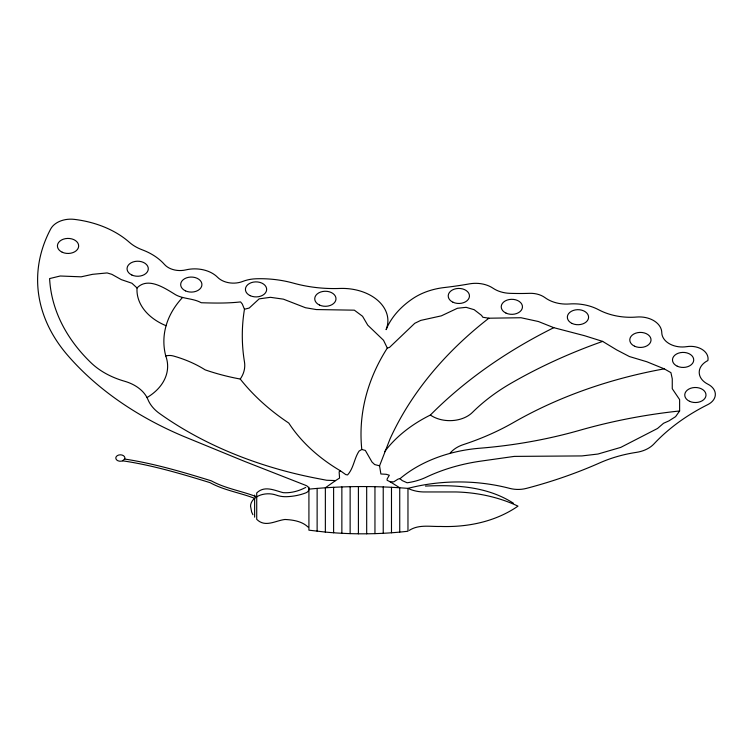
<?xml version="1.0" encoding="UTF-8"?>
<svg xmlns="http://www.w3.org/2000/svg" width="753" height="753" viewBox="0 0 753 753"><rect width="100%" height="100%" fill="white"/><g stroke="black" fill="none" stroke-linecap="round" stroke-linejoin="round"><path stroke-width="1.13" d="M379.559 465.815L390.101 438.754A464.639 328.543 0 0 1 488.876 318.208L521.001 317.738L538.404 321.522L553.794 327.677L584.582 335.716L602.654 341.401L616.707 349.919L629.423 356.546L646.827 361.751L664.221 368.848L670.914 372.631L672.26 378.787L672.26 388.717L679.62 399.608L679.62 410.969L675.601 416.644L668.909 420.899L663.553 423.271L657.529 428.476L620.726 447.404L597.967 454.031L581.909 455.923L514.308 456.393L480.847 461.128A151.353 107.02 0 0 0 426.17 477.214A51.948 36.728 0 0 1 407.109 482.777L402.215 480.583L399.994 478.692L398.215 479.012L393.772 481.835L390.223 481.835L387.108 480.263L387.108 479.012L389.329 475.237L386.223 474.296L380.886 473.985L379.559 465.815L374.674 464.554L372.001 462.041L365.337 450.416L361.788 449.475L359.115 451.047C354.155 458.379 353.769 468.112 347.566 474.927L345.787 474.606L340.46 470.841A192.495 136.114 0 0 1 288.794 423.073A258.166 182.546 0 0 1 240.245 379.041A188.532 133.309 0 0 1 205.174 369.864A106.851 75.554 0 0 0 173.35 355.981A10.316 7.295 0 0 0 165.764 355.981A57.736 40.831 0 0 1 147.004 397.556L147.955 399.57A46.112 32.605 0 0 0 159.495 413.463A352.075 248.951 0 0 0 316.909 478.381L326.68 480.263L335.565 480.583L339.565 478.07L339.123 471.783L340.46 470.841M147.004 397.556A39.984 28.275 0 0 0 124.556 381.234A77.888 55.073 0 0 1 91.009 362.758A214.605 151.748 0 0 1 49.604 278.582L60.24 276.003L81.117 276.831L92.534 274.327L107.105 272.934L111.83 274.327L121.289 279.617L131.916 283.241L137.037 287.975C147.437 277 163.542 287.345 173.67 293.548C181.981 299.383 192.504 297.83 201.239 302.734C214.379 303.158 227.5 303.393 240.574 301.915L242.306 304.052L244.461 309.257A321.079 227.039 0 0 0 244.461 361.873A43.316 30.628 0 0 1 240.245 379.041M308.918 489.139A6.043 4.273 0 0 0 305.756 485.374L244.659 461.42L184.231 436.636A339.509 240.066 0 0 1 67.525 355.152A204.477 144.585 0 0 1 50.677 229.006A21.46 15.173 0 0 1 74.387 219.377A89.758 63.468 0 0 1 129.337 242.278A41.039 29.019 0 0 0 142.204 249.808A58.301 41.227 0 0 1 164.446 264.435A18.383 12.999 0 0 0 185.878 269.885A27.889 19.719 0 0 1 217.598 277.302A19.296 13.648 0 0 0 242.748 281.434A30.355 21.46 0 0 1 255.888 278.789A90.238 63.807 0 0 1 293.359 283.128A111.162 78.604 0 0 0 339.829 288.455A45.66 32.285 0 0 1 386.101 329.654A98.116 69.38 0 0 1 412.983 298.489A59.506 42.083 0 0 1 444.289 287.542A307.619 217.513 0 0 0 469.571 283.853A25.169 17.799 0 0 1 493.064 288.239A26.129 18.477 0 0 0 509.809 293.331A199.027 140.736 0 0 0 529.547 293.331A20.133 14.241 0 0 1 545.078 297.689A29.405 20.792 0 0 0 569.315 303.977A41.509 29.358 0 0 1 598.579 309.728A53.021 37.49 0 0 0 636.69 317.032A22.458 15.879 0 0 1 661.774 332.628A20.529 14.514 0 0 0 686.764 346.644A17.498 12.377 0 0 1 707.876 360.546A20.453 14.458 0 0 0 707.876 384.171A17.658 12.49 0 0 1 707.876 404.568A209.118 147.87 0 0 0 653.981 443.903A28.04 19.832 0 0 1 636.417 452.365A113.345 80.147 0 0 0 599.821 462.85A398.864 282.036 0 0 1 526.413 488.386A24.068 17.018 0 0 1 509.715 488.386A146.581 103.641 0 0 0 407.966 488.386C375.013 485.723 341.824 485.967 308.918 489.139A6.043 4.273 0 0 1 305.756 492.895A44.973 31.805 0 0 1 286.752 496.688A20.538 14.523 0 0 1 276.351 495.145A17.771 12.566 0 0 0 256.717 496.829L254.618 498.335A17.771 12.566 0 0 0 250.542 506.138L251.643 512.002L252.914 514.704M335.565 480.583L325.362 487.793L325.362 532.079C352.828 534.649 380.557 534.376 407.966 531.241L407.966 488.386A29.367 20.764 0 0 0 425.473 491.954L455.847 491.954A119.275 84.336 0 0 1 517.989 506.138C495.446 521.716 467.707 527.373 440.665 526.46C430.17 526.752 418.64 524.229 409.265 530.404M122.635 460.817L124.753 458.859A4.556 3.219 0 0 0 120.358 454.812A4.556 3.219 0 0 0 115.953 458.859A4.556 3.219 0 0 0 122.635 460.817C152.313 465.156 181.322 473.816 209.993 482.626C223.989 490.335 239.868 492.641 254.618 498.335L254.618 517.17M305.756 487.407C298.875 491.031 290.997 493.262 283.175 492.66C274.431 490.429 264.567 485.214 256.717 492.97L256.717 519.306C265.235 527.872 275.429 520.605 284.963 519.476C292.964 519.852 302.179 521.302 308.062 527.081M361.788 449.475A295.618 209.033 0 0 1 387.306 348.074L389.508 347.406L414.771 323.291L420.767 320.392L441.362 315.846L457.419 308.269L466.126 307.328L474.155 309.69L481.515 315.366L482.852 317.258L488.876 318.208M244.461 309.257L249.224 308.033L259.173 298.856L270.421 297.322L283.401 299.157L305.464 307.723L316.279 309.558L354.343 310.17L362.56 316.288L367.756 325.164L383.512 340.262L387.306 348.074M425.473 486.08C455.556 484.668 487.257 486.382 513.339 503.183M308.918 487.229L308.918 530.178L325.362 532.079M124.65 459.048C154.083 463.509 182.894 472.075 211.339 480.847C225.571 488.659 241.751 490.947 256.717 496.829M390.223 481.835L399.73 487.775L399.73 532.098M391.485 487.295L391.485 532.785M383.23 486.927L383.23 533.303M374.956 486.683L374.956 533.642M366.683 486.57L366.683 533.811M358.409 486.57L358.409 533.811M350.136 486.692L350.136 533.632M341.862 486.937L341.862 533.284M333.607 487.304L333.607 532.766M317.126 488.405L317.126 531.213M254.618 495.107L254.618 496.585M399.994 478.692A122.202 86.407 0 0 1 479.925 448.214A383.042 270.854 0 0 0 580.008 430.217A440.392 311.403 0 0 1 679.62 410.969M166.084 325.72A58.64 41.462 0 0 1 137.037 287.975M165.764 355.981A112.752 79.733 0 0 1 182.33 297.717M664.221 368.848A394.365 278.855 0 0 0 513.65 422.424A239.548 169.387 0 0 1 463.396 444.59A29.885 21.131 0 0 0 449.889 453.428M384.651 451.659A147.353 104.196 0 0 1 430.377 415.044A505.884 357.713 0 0 1 553.794 327.677M602.654 341.401A493.544 348.987 0 0 0 510.835 383.381A210.699 148.981 0 0 0 472.451 412.39A27.786 19.644 0 0 1 430.377 415.044M634.581 346.211A10.627 7.521 0 0 0 651.016 340.337A10.627 7.521 0 0 0 635.607 333.212A10.627 7.521 0 0 0 634.581 346.211M677.276 366.212A10.627 7.521 0 0 0 693.711 360.339A10.627 7.521 0 0 0 678.302 353.213A10.627 7.521 0 0 0 677.276 366.212M689.55 401.302A10.627 7.521 0 0 0 705.985 395.438A10.627 7.521 0 0 0 690.576 388.303A10.627 7.521 0 0 0 689.55 401.302M319.545 305.069A10.627 7.521 0 0 0 335.979 299.195A10.627 7.521 0 0 0 320.571 292.06A10.627 7.521 0 0 0 319.545 305.069M250.212 295.684A10.627 7.521 0 0 0 266.647 289.811A10.627 7.521 0 0 0 251.238 282.686A10.627 7.521 0 0 0 250.212 295.684M185.473 290.865A10.627 7.521 0 0 0 201.908 284.992A10.627 7.521 0 0 0 186.499 277.866A10.627 7.521 0 0 0 185.473 290.865M131.85 275.024A10.627 7.521 0 0 0 148.285 269.16A10.627 7.521 0 0 0 132.876 262.025A10.627 7.521 0 0 0 131.85 275.024M453.014 302.245A10.627 7.521 0 0 0 469.448 296.371A10.627 7.521 0 0 0 454.04 289.246A10.627 7.521 0 0 0 453.014 302.245M62.217 252.227A10.627 7.521 0 0 0 78.651 246.353A10.627 7.521 0 0 0 63.243 239.228A10.627 7.521 0 0 0 62.217 252.227M506.025 313.116A10.627 7.521 0 0 0 522.45 307.243A10.627 7.521 0 0 0 507.042 300.118A10.627 7.521 0 0 0 506.025 313.116M572.139 323.489A10.627 7.521 0 0 0 588.573 317.615A10.627 7.521 0 0 0 573.165 310.49A10.627 7.521 0 0 0 572.139 323.489"/></g></svg>
